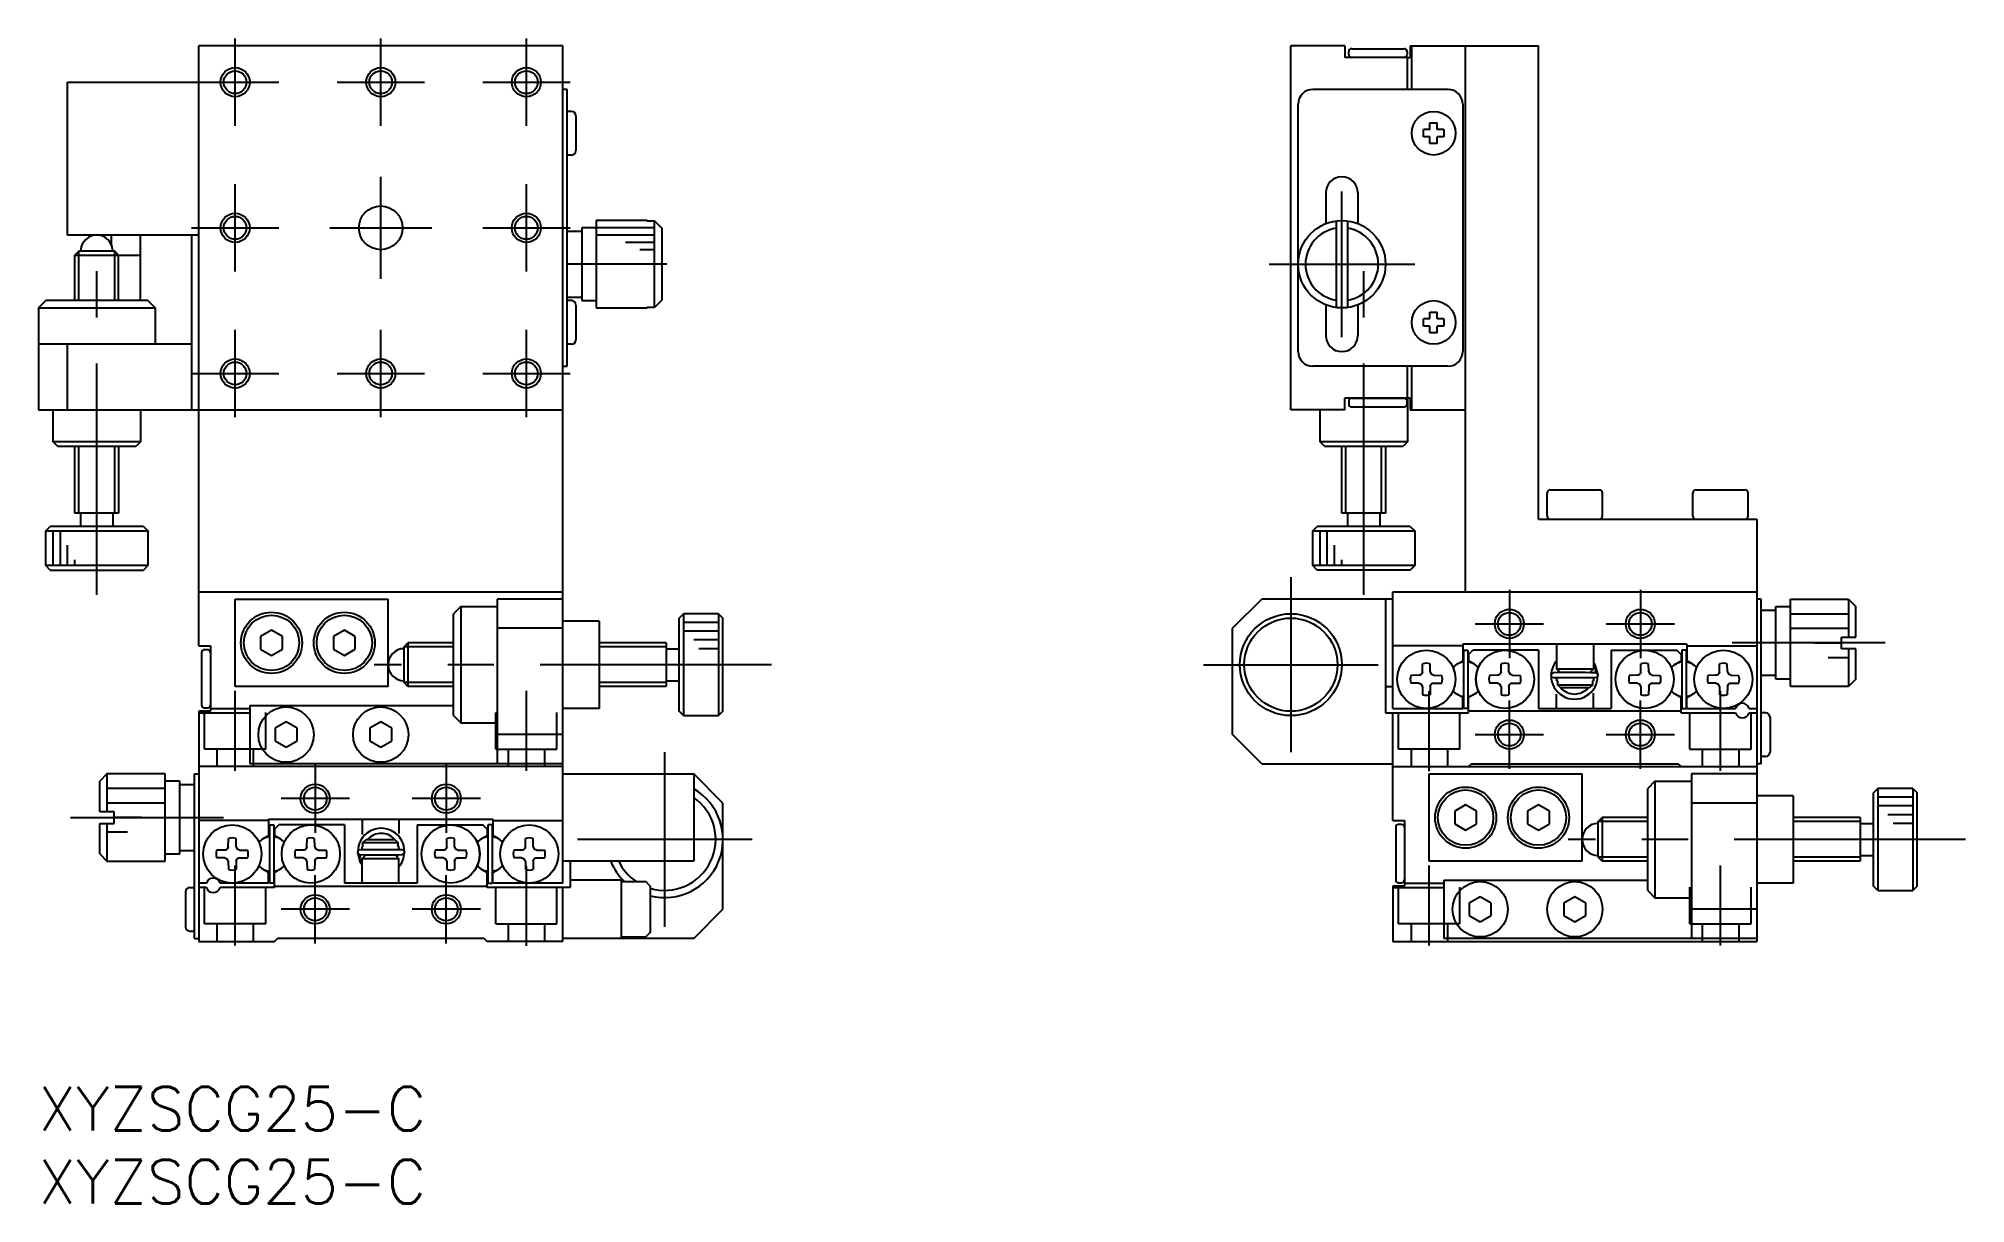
# Model space of a CAD drawing. Extents: x 0 to 132, y -8 to 72.
import ezdxf

# ---------------------------------------------------------------- set-up
doc = ezdxf.new("R2010")
doc.units = 0
doc.header["$LTSCALE"] = 0.5
doc.linetypes.add('CENTER', pattern=[50.8, 31.75, -6.35, 6.35, -6.35])
doc.linetypes.add('DASHED', pattern=[19.05, 12.7, -6.35])
for name, color, linetype in [('MSM_CENTER', 1, 'CENTER'), ('MSM_CONTINUOUS', 7, 'CONTINUOUS'), ('MSM_DASHED', 4, 'DASHED'), ('MSM_NARROW', 5, 'CONTINUOUS'), ('MSM_PART_NUMBER', 7, 'CONTINUOUS')]:
    doc.layers.add(name, color=color, linetype=linetype)
doc.styles.get("Standard").update_dxf_attribs({"font": 'txt.shx', "height": 3, "bigfont": 'bigfont.shx'})

msp = doc.modelspace()

# ---------------------------------------------------------------- linework, layer by layer
at = {"layer": 'MSM_CENTER'}
for p, q in [((13.499998, 66.000002), (13.499998, 72.000002)), ((23.499998, 66.000002), (23.499998, 72.000002)), ((33.499998, 66.000002), (33.499998, 72.000002)), ((10.499998, 69.000002), (16.499998, 69.000002)), ((20.499998, 69.000002), (26.499998, 69.000002)), ((30.499998, 69.000002), (36.499998, 69.000002)), ((23.499998, 55.500002), (23.499998, 62.500002)), ((13.499998, 56.000002), (13.499998, 62.000002)), ((33.499998, 56.000002), (33.499998, 62.000002)), ((89.499999, 51.499998), (89.499999, 61.5)), ((4, 33.800001), (4, 58.707181)), ((10.499998, 59.000002), (16.499998, 59.000002)), ((19.999998, 59.000002), (26.999998, 59.000002)), ((30.499998, 59.000002), (36.499998, 59.000002)), ((91, 33.800002), (91, 58.707182)), ((43.149999, 56.500003), (36.299999, 56.500003)), ((84.499998, 56.499999), (94.5, 56.499999)), ((13.499998, 46.000001), (13.499998, 52.000001)), ((23.499998, 46.000001), (23.499998, 52.000001)), ((33.499998, 46.000001), (33.499998, 52.000001)), ((10.499998, 49.000001), (16.499998, 49.000001)), ((20.499998, 49.000001), (26.499998, 49.000001)), ((30.499998, 49.000001), (36.499998, 49.000001)), ((85.999994, 35), (85.999994, 23)), ((100.999999, 34.143098), (100.999999, 29.456902)), ((109.999999, 34.143098), (109.999999, 29.456902)), ((98.656901, 31.8), (103.343097, 31.8)), ((107.656901, 31.8), (112.343097, 31.8)), ((126.799121, 30.5), (116.3, 30.5)), ((50.322147, 29), (23.04516, 29)), ((79.999994, 29), (91.999994, 29)), ((13.5, 21.707683), (13.5, 27.2)), ((33.5, 21.707683), (33.5, 27.2)), ((95.499996, 21.681053), (95.499996, 27.17337)), ((100.999999, 21.856902), (100.999999, 26.543098)), ((109.999999, 21.856902), (109.999999, 26.543098)), ((115.499999, 21.707682), (115.499999, 27.2)), ((98.656901, 24.2), (103.343097, 24.2)), ((107.656901, 24.2), (112.343097, 24.2)), ((43.000005, 10.999997), (43.000005, 23.000003)), ((19, 22.143098), (19, 17.456902)), ((28, 22.143098), (28, 17.456902)), ((21.343098, 19.8), (16.656902, 19.8)), ((30.343098, 19.8), (25.656902, 19.8)), ((2.199999, 18.5), (12.699999, 18.5)), ((49.000008, 17), (37.000002, 17)), ((132.322146, 17), (105.045159, 17)), ((13.5, 9.707683), (13.5, 15.2)), ((33.500003, 9.681053), (33.500003, 15.173371)), ((95.499999, 9.707683), (95.499999, 15.2)), ((115.499999, 9.707683), (115.499999, 15.2)), ((19, 9.856902), (19, 14.543098)), ((28, 9.856902), (28, 14.543098)), ((21.343098, 12.2), (16.656902, 12.2)), ((30.343098, 12.2), (25.656902, 12.2))]:
    msp.add_line(p, q, dxfattribs=at)
at = {"layer": 'MSM_CONTINUOUS'}
for p, q in [((35.999999, 71.500001), (10.999997, 71.500001)), ((10.999997, 46.500001), (10.999997, 71.500001)), ((11, 30.3), (11, 71.500001)), ((35.999996, 34), (35.999996, 71.500001)), ((35.999999, 46.500001), (35.999999, 71.500001)), ((85.999999, 46.500001), (85.999999, 71.500001)), ((89.699999, 71.500001), (85.999999, 71.500001)), ((89.699999, 71.500001), (89.699999, 70.700001)), ((94.199999, 71.500001), (102.999999, 71.500001)), ((94.199999, 71.500001), (94.199999, 70.699999)), ((94.299999, 68.500001), (94.299999, 71.500001)), ((97.999999, 34), (97.999999, 71.500001)), ((102.999999, 38.999999), (102.999999, 71.500001)), ((93.999997, 70.700001), (89.699999, 70.700001)), ((89.97337, 70.900001), (89.97337, 71.100001)), ((90.17337, 71.300001), (93.77337, 71.300001)), ((93.97337, 71.100001), (93.97337, 70.900001)), ((93.999997, 68.500001), (93.999997, 70.700001)), ((93.999997, 70.699999), (94.199999, 70.699999)), ((2, 58.500001), (2, 69.000001)), ((2, 69.000001), (11, 69.000001)), ((36.299999, 68.500001), (35.999999, 68.500001)), ((36.299999, 49.500001), (36.299999, 68.500001)), ((86.499999, 50.500001), (86.499999, 67.500001)), ((96.799999, 68.500001), (87.499999, 68.500001)), ((97.799999, 67.500001), (97.799999, 50.500001)), ((36.599999, 67.000001), (36.299999, 67.000001)), ((36.899999, 66.700001), (36.899999, 64.300001)), ((95.549999, 65.750001), (95.549999, 66.200001)), ((95.549999, 66.200001), (96.049999, 66.200001)), ((96.049999, 65.750001), (96.049999, 66.200001)), ((95.549999, 65.750001), (95.099999, 65.750001)), ((95.099999, 65.250001), (95.099999, 65.750001)), ((95.549999, 65.250001), (95.099999, 65.250001)), ((95.549999, 64.800001), (95.549999, 65.250001)), ((96.499999, 65.750001), (96.049999, 65.750001)), ((96.049999, 64.800001), (96.049999, 65.250001)), ((96.499999, 65.250001), (96.049999, 65.250001)), ((96.499999, 65.750001), (96.499999, 65.250001)), ((36.599999, 64.000001), (36.299999, 64.000001)), ((96.049999, 64.800001), (95.549999, 64.800001)), ((88.399999, 61.499999), (88.399999, 59.291056)), ((90.599999, 61.499999), (90.599999, 59.291056)), ((11, 58.500001), (2, 58.500001)), ((5, 57.858259), (5, 58.500001)), ((7, 54.000001), (7, 58.500001)), ((10.5, 58.500001), (10.5, 46.500001)), ((37.299999, 58.750003), (36.299999, 58.750003)), ((38.299999, 59.000003), (37.299999, 59.000003)), ((37.299999, 59.000003), (37.299999, 54.000003)), ((41.799999, 59.500003), (38.299999, 59.500003)), ((38.299999, 59.500003), (38.299999, 53.500003)), ((41.799999, 59.500003), (41.799999, 59.473216)), ((41.799999, 59.473216), (42.299999, 59.473216)), ((42.299999, 53.526789), (42.299999, 59.473216)), ((42.299999, 59.473216), (42.799999, 58.967795)), ((42.799999, 58.967795), (42.799999, 54.03221)), ((89.099999, 59.473213), (89.099999, 53.526785)), ((89.899999, 53.526785), (89.899999, 59.473213)), ((2.7705, 57.400001), (2.5, 57.129501)), ((2.5, 57.129501), (5.5, 57.129501)), ((2.5, 54), (2.5, 57.129501)), ((5.2295, 57.400001), (2.7705, 57.400001)), ((5.5, 57.129501), (5.2295, 57.400001)), ((5.5, 54), (5.5, 57.129501)), ((7, 57.100001), (5.5, 57.100001)), ((0, 53.500001), (0.5, 54.000001)), ((0, 53.500001), (8, 53.500001)), ((0, 53.500001), (0, 46.500001)), ((7.5, 54.000001), (0.5, 54.000001)), ((7.5, 54.000001), (8, 53.500001)), ((8, 53.500001), (8, 51.000001)), ((36.299999, 54.250003), (37.299999, 54.250003)), ((36.599999, 54.000001), (36.299999, 54.000001)), ((36.899999, 53.700001), (36.899999, 51.300001)), ((37.299999, 54.000003), (38.299999, 54.000003)), ((38.299999, 53.500003), (41.799999, 53.500003)), ((41.799999, 53.526789), (41.799999, 53.500003)), ((42.299999, 53.526789), (41.799999, 53.526789)), ((42.799999, 54.03221), (42.299999, 53.526789)), ((88.399999, 53.708942), (88.399999, 51.599999)), ((90.599999, 53.708942), (90.599999, 51.599999)), ((95.549999, 52.750001), (95.549999, 53.200001)), ((95.549999, 53.200001), (96.049999, 53.200001)), ((96.049999, 52.750001), (96.049999, 53.200001)), ((95.549999, 52.750001), (95.099999, 52.750001)), ((95.099999, 52.250001), (95.099999, 52.750001)), ((95.549999, 52.250001), (95.099999, 52.250001)), ((95.549999, 51.800001), (95.549999, 52.250001)), ((96.049999, 51.800001), (95.549999, 51.800001)), ((96.499999, 52.750001), (96.049999, 52.750001)), ((96.049999, 51.800001), (96.049999, 52.250001)), ((96.499999, 52.250001), (96.049999, 52.250001)), ((96.499999, 52.750001), (96.499999, 52.250001)), ((10.5, 51.000001), (0, 51.000001)), ((2, 46.500001), (2, 51.000001)), ((36.599999, 51.000001), (36.299999, 51.000001)), ((35.999999, 49.500001), (36.299999, 49.500001)), ((96.799999, 49.500001), (87.499999, 49.500001)), ((93.999997, 47.300003), (93.999997, 49.500001)), ((94.299999, 46.500001), (94.299999, 49.500001)), ((0, 46.500001), (35.999999, 46.500001)), ((1, 44.300001), (1, 46.500001)), ((7, 46.500001), (7, 44.300001)), ((89.699999, 46.500001), (85.999999, 46.500001)), ((88, 44.300002), (88, 46.500002)), ((89.699999, 46.500001), (89.699999, 47.300003)), ((94.199999, 47.300003), (89.699999, 47.300003)), ((89.973369, 47.100001), (89.973369, 46.900001)), ((90.173369, 47.300001), (93.773369, 47.3)), ((90.173369, 46.700001), (93.773369, 46.7)), ((91.171905, 47.300001), (92.774833, 47.3)), ((93.973369, 46.9), (93.973369, 47.1)), ((94, 47.300003), (94, 44.300002)), ((94.199999, 47.300003), (94.199999, 46.500001)), ((94.199999, 46.500001), (97.999999, 46.500001)), ((7, 44.300001), (1, 44.300001)), ((1.3, 44.000001), (1, 44.300001)), ((1.3, 44.000001), (6.7, 44.000001)), ((2.5, 39.400001), (2.5, 43.999982)), ((5.5, 43.999982), (5.5, 39.400001)), ((7, 44.300001), (6.7, 44.000001)), ((94, 44.300002), (88, 44.300002)), ((88.3, 44.000002), (88, 44.300002)), ((88.3, 44.000002), (93.7, 44.000002)), ((89.5, 39.400002), (89.5, 43.999983)), ((92.5, 43.999983), (92.5, 39.400002)), ((94, 44.300002), (93.7, 44.000002)), ((103.599999, 39.199999), (103.599999, 40.799999)), ((103.799999, 40.999999), (107.199999, 40.999999)), ((107.399999, 39.199999), (107.399999, 40.799999)), ((113.599999, 39.199999), (113.599999, 40.799999)), ((113.799999, 40.999999), (117.199999, 40.999999)), ((117.399999, 39.199999), (117.399999, 40.799999)), ((0.5, 38.200001), (0.8, 38.500001)), ((7.2, 38.500001), (0.8, 38.500001)), ((5.5, 39.400001), (2.5, 39.400001)), ((2.9, 38.500001), (2.9, 39.400001)), ((5.1, 39.400001), (5.1, 38.500001)), ((7.2, 38.500001), (7.5, 38.200001)), ((87.5, 38.200002), (87.8, 38.500002)), ((94.2, 38.500002), (87.8, 38.500002)), ((92.5, 39.400002), (89.5, 39.400002)), ((89.9, 38.500002), (89.9, 39.400002)), ((92.1, 39.400002), (92.1, 38.500002)), ((94.2, 38.500002), (94.5, 38.200002)), ((102.999999, 38.999999), (117.999999, 38.999999)), ((117.999999, 38.999999), (117.999999, 10)), ((0.5, 38.200001), (7.5, 38.200001)), ((0.5, 35.800001), (0.5, 38.200001)), ((7.5, 38.200001), (7.5, 35.800001)), ((87.5, 38.200002), (94.5, 38.200002)), ((87.5, 35.800002), (87.5, 38.200002)), ((94.5, 38.200002), (94.5, 35.800002)), ((7.5, 35.800001), (0.5, 35.800001)), ((0.8, 35.500001), (0.5, 35.800001)), ((7.5, 35.800001), (7.2, 35.500001)), ((94.5, 35.800002), (87.5, 35.800002)), ((87.8, 35.500002), (87.5, 35.800002)), ((94.5, 35.800002), (94.2, 35.500002)), ((0.8, 35.500001), (7.2, 35.500001)), ((94.2, 35.500002), (87.798516, 35.500002)), ((11, 34), (36, 34)), ((13.5, 27.5), (13.5, 33.5)), ((13.5, 33.5), (24, 33.5)), ((24, 27.5), (24, 33.5)), ((36, 33.5), (31.5, 33.5)), ((31.5, 33.5), (31.5, 22.2)), ((36, 14.000002), (36, 34)), ((81.999993, 31.5), (83.999993, 33.5)), ((92.999999, 33.5), (83.999993, 33.5)), ((92.499999, 33.5), (92.499999, 25.7)), ((92.999999, 26.000002), (92.999999, 34)), ((92.999999, 34), (117.999999, 34)), ((118.3, 33.5), (117.999999, 33.5)), ((118.3, 22.2), (118.3, 33.5)), ((120.3, 33.5), (124.3, 33.5)), ((120.3, 27.5), (120.3, 33.5)), ((124.3, 33.5), (124.3, 30.9)), ((124.3, 33.5), (124.8, 33)), ((29, 32.999999), (28.5, 32.499999)), ((28.5, 25.5), (28.5, 32.499999)), ((29, 32.999999), (31.5, 32.999999)), ((29, 32.999999), (29, 25)), ((38.5, 32), (36, 32)), ((38.5, 32), (38.5, 26)), ((44, 32.2), (44.3, 32.5)), ((44, 25.8), (44, 32.2)), ((46.7, 32.5), (44.3, 32.5)), ((44.3, 32.5), (44.3, 25.5)), ((46.7, 32.5), (47, 32.2)), ((46.7, 32.5), (46.7, 25.5)), ((47, 25.8), (47, 32.2)), ((118.3, 32.75), (119.3, 32.75)), ((119.3, 28), (119.3, 33)), ((119.3, 33), (120.3, 33)), ((124.8, 30.9), (124.8, 33)), ((16, 31.366026), (15.25, 30.933012)), ((15.25, 30.933012), (15.25, 30.066987)), ((16.75, 30.933012), (16, 31.366026)), ((16.75, 30.066987), (16.75, 30.933012)), ((21, 31.366026), (20.25, 30.933012)), ((20.25, 30.933012), (20.25, 30.066987)), ((21.75, 30.933012), (21, 31.366026)), ((21.75, 30.066987), (21.75, 30.933012)), ((25.099999, 30.2295), (25.370499, 30.5)), ((25.370499, 30.5), (25.370499, 27.5)), ((28.5, 30.5), (25.370499, 30.5)), ((36, 31.5), (31.5, 31.5)), ((43.1, 30.5), (38.5, 30.5)), ((43.1, 30.5), (43.1, 27.5)), ((81.999993, 24.2), (81.999993, 31.5)), ((123.8, 30.9), (124.8, 30.9)), ((123.8, 30.1), (123.8, 30.9)), ((11, 30.3), (11.800002, 30.3)), ((11.2, 29.82663), (11.2, 26.22663)), ((11.6, 30.02663), (11.4, 30.02663)), ((11.8, 29.82663), (11.8, 26.22663)), ((11.800002, 30.3), (11.800002, 25.8)), ((15.25, 30.066987), (16, 29.633974)), ((16, 29.633974), (16.75, 30.066987)), ((20.25, 30.066987), (21, 29.633974)), ((21, 29.633974), (21.75, 30.066987)), ((25.099999, 27.7705), (25.099999, 30.2295)), ((43.1, 30.1), (44, 30.1)), ((97.799996, 30.3), (92.999999, 30.3)), ((97.402687, 29.034529), (97.799996, 29.263917)), ((97.799996, 30.4), (97.799996, 29.263917)), ((113.199998, 30.4), (97.799996, 30.4)), ((97.849996, 30), (98.149996, 30)), ((97.849996, 30), (97.849996, 26)), ((98.149996, 30), (98.149996, 26)), ((98.199995, 29.7), (98.499995, 30)), ((98.199995, 29.7), (98.199995, 29.263917)), ((98.597304, 29.034529), (98.199995, 29.263917)), ((102.999999, 30), (98.499995, 30)), ((102.999999, 30), (102.999999, 26.000002)), ((104.269999, 28.700002), (104.269999, 30.400002)), ((106.769999, 30.400002), (106.769999, 28.700002)), ((106.770018, 29.161229), (106.811857, 29.100048)), ((107.999999, 30), (112.499999, 30)), ((107.999999, 30), (107.999999, 26.000002)), ((112.402693, 29.034529), (112.800002, 29.263917)), ((112.799999, 29.7), (112.499999, 30)), ((112.799999, 29.7), (112.799999, 29.263917)), ((113.149999, 30), (112.849999, 30)), ((112.849999, 30), (112.849999, 26)), ((113.149999, 30), (113.149999, 26)), ((113.199998, 30.4), (113.199998, 29.263917)), ((113.199998, 30.3), (117.999996, 30.3)), ((113.59731, 29.034529), (113.200001, 29.263917)), ((124.8, 30.1), (123.8, 30.1)), ((124.3, 30.1), (124.3, 27.5)), ((124.8, 28), (124.8, 30.1)), ((43.1, 27.9), (44, 27.9)), ((94.798737, 28.269907), (94.231164, 28.26)), ((94.798737, 28.269907), (94.958817, 28.341179)), ((95.030089, 28.501258), (94.958817, 28.341179)), ((95.030089, 28.501258), (95.039996, 29.068831)), ((95.569903, 28.501258), (95.559996, 29.068831)), ((95.569903, 28.501258), (95.641175, 28.341179)), ((95.801254, 28.269907), (95.641175, 28.341179)), ((95.801254, 28.269907), (96.368827, 28.26)), ((100.19874, 28.269907), (99.631167, 28.26)), ((100.19874, 28.269907), (100.35882, 28.341179)), ((100.430092, 28.501258), (100.35882, 28.341179)), ((100.430092, 28.501258), (100.439999, 29.068831)), ((100.969906, 28.501258), (100.959999, 29.068831)), ((100.969906, 28.501258), (101.041178, 28.341179)), ((101.201257, 28.269907), (101.041178, 28.341179)), ((101.201257, 28.269907), (101.76883, 28.26)), ((103.873628, 28.300635), (103.923332, 28.393965)), ((103.886495, 28.195829), (103.873628, 28.300635)), ((103.956732, 28.117548), (103.886495, 28.195829)), ((103.923332, 28.393965), (104.014922, 28.44201)), ((104.055888, 28.089606), (103.956732, 28.117548)), ((104.159567, 28.083737), (104.055888, 28.089606)), ((106.86051, 28.098383), (104.080855, 28.098383)), ((104.269836, 28.080167), (104.159567, 28.083737)), ((104.229859, 28.081302), (104.266037, 27.901636)), ((104.26987, 27.963709), (104.246178, 27.983444)), ((104.266037, 27.901636), (104.319765, 27.747648)), ((106.769999, 28.700002), (104.269999, 28.700002)), ((104.508029, 28.461972), (104.269999, 28.700002)), ((104.269999, 28.100002), (104.277128, 28.107131)), ((104.269999, 27.900002), (104.269999, 28.100002)), ((106.769999, 28.100002), (104.269999, 28.100002)), ((104.319999, 27.900002), (104.269999, 27.900002)), ((104.30722, 27.820276), (104.293861, 27.81411)), ((104.365297, 28.604583), (104.299585, 28.457945)), ((104.319999, 27.827902), (104.30722, 27.820276)), ((104.319999, 27.600002), (104.319999, 27.900002)), ((104.380844, 28.589149), (104.366921, 28.459381)), ((106.769999, 28.700002), (106.530271, 28.460274)), ((106.769999, 27.900002), (106.719999, 27.900002)), ((106.719999, 27.900002), (106.719999, 27.600002)), ((106.76616, 28.103841), (106.769999, 28.100002)), ((106.776769, 29.085226), (106.769999, 29.081814)), ((106.769999, 28.100002), (106.769999, 27.900002)), ((106.81529, 29.108329), (106.770023, 29.092472)), ((106.850247, 28.087037), (106.770234, 28.08329)), ((106.783143, 29.088334), (106.776769, 29.085226)), ((106.789098, 29.091127), (106.783143, 29.088334)), ((106.79461, 29.093594), (106.789098, 29.091127)), ((106.799658, 29.095726), (106.79461, 29.093594)), ((106.804223, 29.097515), (106.799658, 29.095726)), ((106.808287, 29.098953), (106.804223, 29.097515)), ((106.811835, 29.100035), (106.808287, 29.098953)), ((106.815711, 29.100913), (106.811835, 29.100035)), ((106.816169, 29.106833), (106.81529, 29.108329)), ((106.818635, 29.101156), (106.815711, 29.100913)), ((106.820587, 29.100762), (106.818635, 29.101156)), ((106.821554, 29.099733), (106.820587, 29.100762)), ((106.821387, 29.100079), (106.837744, 29.072958)), ((106.837744, 29.072958), (106.853597, 29.04353)), ((106.973444, 28.111413), (106.850247, 28.087037)), ((106.853597, 29.04353), (106.867961, 29.013356)), ((106.865331, 28.462564), (106.859198, 28.44952)), ((106.878461, 28.493288), (106.865331, 28.462564)), ((106.867961, 29.013356), (106.8808, 28.982512)), ((106.89004, 28.524621), (106.878461, 28.493288)), ((106.879957, 28.984846), (107.068734, 28.295191)), ((106.8808, 28.982512), (106.892082, 28.951073)), ((106.900042, 28.556485), (106.89004, 28.524621)), ((106.892082, 28.951073), (106.90178, 28.919117)), ((106.908441, 28.588801), (106.900042, 28.556485)), ((106.90178, 28.919117), (106.90987, 28.886723)), ((106.915218, 28.621492), (106.908441, 28.588801)), ((106.90987, 28.886723), (106.916334, 28.853971)), ((106.920355, 28.654475), (106.915218, 28.621492)), ((106.916334, 28.853971), (106.921154, 28.82094)), ((106.923841, 28.687671), (106.920355, 28.654475)), ((106.921154, 28.82094), (106.924321, 28.787714)), ((106.925666, 28.720997), (106.923841, 28.687671)), ((106.924321, 28.787714), (106.925826, 28.754372)), ((106.925826, 28.754372), (106.925666, 28.720997)), ((106.950551, 28.435441), (107.03356, 28.376562)), ((107.046996, 28.18058), (106.973444, 28.111413)), ((107.03356, 28.376562), (107.070329, 28.279756)), ((107.070329, 28.279756), (107.046996, 28.18058)), ((109.79874, 28.269907), (109.231167, 28.26)), ((109.79874, 28.269907), (109.95882, 28.341179)), ((110.030092, 28.501258), (109.95882, 28.341179)), ((110.030092, 28.501258), (110.039999, 29.068831)), ((110.569906, 28.501258), (110.559999, 29.068831)), ((110.569906, 28.501258), (110.641178, 28.341179)), ((110.801257, 28.269907), (110.641178, 28.341179)), ((110.801257, 28.269907), (111.36883, 28.26)), ((115.19874, 28.269907), (114.631167, 28.26)), ((115.19874, 28.269907), (115.35882, 28.341179)), ((115.430092, 28.501258), (115.35882, 28.341179)), ((115.430092, 28.501258), (115.439999, 29.068831)), ((115.969906, 28.501258), (115.959999, 29.068831)), ((115.969906, 28.501258), (116.041178, 28.341179)), ((116.201257, 28.269907), (116.041178, 28.341179)), ((116.201257, 28.269907), (116.76883, 28.26)), ((119.3, 28.25), (118.3, 28.25)), ((120.3, 28), (119.3, 28)), ((124.8, 28), (124.3, 27.5)), ((24, 27.5), (13.5, 27.5)), ((25.370499, 27.5), (25.099999, 27.7705)), ((28.5, 27.5), (25.370499, 27.5)), ((43.1, 27.5), (38.5, 27.5)), ((92.499999, 27.5), (92.999999, 27.5)), ((94.798737, 27.730093), (94.231164, 27.74)), ((94.798737, 27.730093), (94.958817, 27.658821)), ((95.030089, 27.498741), (94.958817, 27.658821)), ((95.030089, 27.498741), (95.039996, 26.931169)), ((95.569903, 27.498741), (95.559996, 26.931169)), ((95.569903, 27.498741), (95.641175, 27.658821)), ((95.801254, 27.730093), (95.641175, 27.658821)), ((95.801254, 27.730093), (96.368827, 27.74)), ((97.799996, 26.736084), (97.402689, 26.965472)), ((97.799996, 26.000002), (97.799996, 26.736084)), ((98.597303, 26.965472), (98.199995, 26.736084)), ((98.199995, 25.7), (98.199995, 26.733656)), ((100.19874, 27.730093), (99.631167, 27.74)), ((100.19874, 27.730093), (100.35882, 27.658821)), ((100.430092, 27.498741), (100.35882, 27.658821)), ((100.430092, 27.498741), (100.439999, 26.931169)), ((100.969906, 27.498741), (100.959999, 26.931169)), ((100.969906, 27.498741), (101.041178, 27.658821)), ((101.201257, 27.730093), (101.041178, 27.658821)), ((101.201257, 27.730093), (101.76883, 27.74)), ((104.249999, 26.000002), (104.249999, 26.985215)), ((104.319728, 27.777331), (104.307444, 27.777626)), ((104.313284, 27.763287), (104.319999, 27.770002)), ((106.719999, 27.600002), (104.319999, 27.600002)), ((104.53005, 27.400002), (104.319999, 27.600002)), ((106.509949, 27.400002), (104.53005, 27.400002)), ((106.719999, 27.600002), (106.509949, 27.400002)), ((106.749999, 27.054235), (106.749999, 26.000002)), ((109.79874, 27.730093), (109.231167, 27.74)), ((109.79874, 27.730093), (109.95882, 27.658821)), ((110.030092, 27.498741), (109.95882, 27.658821)), ((110.030092, 27.498741), (110.039999, 26.931169)), ((110.569906, 27.498741), (110.559999, 26.931169)), ((110.569906, 27.498741), (110.641178, 27.658821)), ((110.801257, 27.730093), (110.641178, 27.658821)), ((110.801257, 27.730093), (111.36883, 27.74)), ((112.402695, 26.965472), (112.800002, 26.736084)), ((112.799999, 25.7), (112.799999, 26.733656)), ((113.199998, 26.000002), (113.199998, 26.736084)), ((113.200001, 26.736084), (113.597309, 26.965472)), ((115.19874, 27.730093), (114.631167, 27.74)), ((115.19874, 27.730093), (115.35882, 27.658821)), ((115.430092, 27.498741), (115.35882, 27.658821)), ((115.430092, 27.498741), (115.439999, 26.931169)), ((115.969906, 27.498741), (115.959999, 26.931169)), ((115.969906, 27.498741), (116.041178, 27.658821)), ((116.201257, 27.730093), (116.041178, 27.658821)), ((116.201257, 27.730093), (116.76883, 27.74)), ((124.3, 27.5), (120.3, 27.5)), ((11, 25.8), (11, 10)), ((11.800002, 25.8), (11, 25.8)), ((11, 25.7), (14.5, 25.7)), ((11.4, 26.02663), (11.6, 26.02663)), ((11.800002, 26.000002), (14.5, 26.000002)), ((14.5, 26.2), (14.5, 22.2)), ((14.5, 26.2), (28.5, 26.2)), ((28.5, 25.5), (29, 25)), ((38.5, 26), (36, 26)), ((44.3, 25.5), (44, 25.8)), ((44.3, 25.5), (46.7, 25.5)), ((47, 25.8), (46.7, 25.5)), ((92.499999, 25.7), (98.199995, 25.7)), ((92.999999, 26.000002), (97.799996, 26.000002)), ((92.999999, 18.3), (92.999999, 25.7)), ((98.149996, 26), (97.849996, 26)), ((112.799999, 25.8), (98.199995, 25.8)), ((102.999999, 26), (107.999999, 26)), ((112.799999, 25.7), (116.523029, 25.7)), ((112.849999, 26), (113.149999, 26)), ((113.199998, 26.000002), (116.52303, 26.000002)), ((117.476968, 26.000002), (117.999999, 26.000002)), ((117.476968, 25.7), (117.999999, 25.7)), ((118.6, 25.7), (118.3, 25.7)), ((118.9, 25.4), (118.9, 23)), ((17, 25.066026), (16.25, 24.633012)), ((16.25, 24.633012), (16.25, 23.766987)), ((17.75, 24.633012), (17, 25.066026)), ((17.75, 23.766987), (17.75, 24.633012)), ((23.5, 25.066026), (22.75, 24.633012)), ((22.75, 24.633012), (22.75, 23.766987)), ((24.25, 24.633012), (23.5, 25.066026)), ((24.25, 23.766987), (24.25, 24.633012)), ((29, 25), (31.5, 25)), ((36, 24.2), (31.5, 24.2)), ((83.999993, 22.2), (81.999993, 24.2)), ((16.25, 23.766987), (17, 23.333974)), ((17, 23.333974), (17.75, 23.766987)), ((22.75, 23.766987), (23.5, 23.333974)), ((23.5, 23.333974), (24.25, 23.766987)), ((118.6, 22.7), (118.3, 22.7)), ((4.699999, 21.5), (4.199999, 21)), ((8.699999, 21.5), (4.699999, 21.5)), ((4.699999, 21.5), (4.699999, 18.9)), ((8.699999, 15.5), (8.699999, 21.5)), ((10.699999, 21.5), (11, 21.5)), ((10.699999, 10.2), (10.699999, 21.5)), ((36, 22), (11, 22)), ((36, 22.2), (14.5, 22.2)), ((36, 21.5), (45.000006, 21.5)), ((45.000001, 21.5), (45.000001, 15.5)), ((47.000006, 19.5), (45.000006, 21.5)), ((83.999993, 22.2), (92.999999, 22.2)), ((92.999999, 22), (117.999999, 22)), ((95.499999, 15.5), (95.499999, 21.5)), ((95.499999, 21.5), (105.999999, 21.5)), ((98.399996, 22.2), (98.199996, 22)), ((98.399996, 22.2), (112.599999, 22.2)), ((105.999999, 15.5), (105.999999, 21.5)), ((112.799999, 22), (112.599999, 22.2)), ((117.999999, 21.5), (113.499999, 21.5)), ((113.499999, 21.5), (113.499999, 10.2)), ((118.3, 22.2), (117.999999, 22.2)), ((4.199999, 18.9), (4.199999, 21)), ((9.699999, 21), (8.699999, 21)), ((9.699999, 16), (9.699999, 21)), ((10.699999, 20.75), (9.699999, 20.75)), ((110.999999, 20.999999), (110.499999, 20.499999)), ((110.499999, 13.5), (110.499999, 20.499999)), ((110.999999, 20.999999), (113.499999, 20.999999)), ((110.999999, 20.999999), (110.999999, 13)), ((120.499999, 20), (117.999999, 20)), ((120.499999, 20), (120.499999, 14)), ((125.999999, 20.2), (126.299999, 20.5)), ((125.999999, 13.8), (125.999999, 20.2)), ((128.699999, 20.5), (126.299999, 20.5)), ((126.299999, 20.5), (126.299999, 13.5)), ((128.699999, 20.5), (128.999999, 20.2)), ((128.699999, 20.5), (128.699999, 13.5)), ((128.999999, 13.8), (128.999999, 20.2)), ((5.199999, 18.9), (4.199999, 18.9)), ((5.199999, 18.1), (5.199999, 18.9)), ((47.000006, 12.2), (47.000006, 19.5)), ((97.999999, 19.366026), (97.249999, 18.933012)), ((97.249999, 18.933012), (97.249999, 18.066987)), ((98.749999, 18.933012), (97.999999, 19.366026)), ((98.749999, 18.066987), (98.749999, 18.933012)), ((102.999999, 19.366026), (102.249999, 18.933012)), ((102.249999, 18.933012), (102.249999, 18.066987)), ((103.749999, 18.933012), (102.999999, 19.366026)), ((103.749999, 18.066987), (103.749999, 18.933012)), ((117.999999, 19.5), (113.499999, 19.5)), ((4.199999, 16), (4.199999, 18.1)), ((4.199999, 18.1), (5.199999, 18.1)), ((4.699999, 18.1), (4.699999, 15.5)), ((15.800001, 18.3), (11.000003, 18.3)), ((15.402689, 17.03453), (15.799998, 17.263917)), ((15.800001, 18.4), (15.800001, 17.263917)), ((15.800001, 18.4), (31.200003, 18.4)), ((15.85, 18), (16.15, 18)), ((15.85, 18), (15.85, 14)), ((16.15, 18), (16.15, 14)), ((16.597306, 17.03453), (16.199997, 17.263917)), ((16.2, 17.7), (16.5, 18)), ((16.2, 17.7), (16.2, 17.263917)), ((21, 18), (16.5, 18)), ((21, 18), (21, 14.000002)), ((22.25, 17.345767), (22.25, 18.4)), ((24.75, 18.4), (24.75, 17.414787)), ((26, 18), (30.500004, 18)), ((26, 18), (26, 14.000002)), ((30.402695, 17.03453), (30.800004, 17.263917)), ((30.800004, 17.7), (30.500004, 18)), ((30.800004, 17.7), (30.800004, 17.263917)), ((31.150003, 18), (30.850003, 18)), ((30.850003, 18), (30.850003, 14)), ((31.150003, 18), (31.150003, 14)), ((31.200003, 18.4), (31.200003, 17.263917)), ((31.200003, 18.3), (36, 18.3)), ((31.597312, 17.03453), (31.200003, 17.263917)), ((92.999999, 18.3), (93.800001, 18.3)), ((93.199999, 17.82663), (93.199999, 14.22663)), ((93.599999, 18.02663), (93.399999, 18.02663)), ((93.799999, 17.82663), (93.799999, 14.22663)), ((93.800001, 18.3), (93.800001, 13.8)), ((97.249999, 18.066987), (97.999999, 17.633974)), ((97.999999, 17.633974), (98.749999, 18.066987)), ((102.249999, 18.066987), (102.999999, 17.633974)), ((102.999999, 17.633974), (103.749999, 18.066987)), ((107.099998, 18.2295), (107.370498, 18.5)), ((107.099998, 15.7705), (107.099998, 18.2295)), ((107.370498, 18.5), (107.370498, 15.5)), ((110.499999, 18.5), (107.370498, 18.5)), ((125.099999, 18.5), (120.499999, 18.5)), ((125.099999, 18.5), (125.099999, 15.5)), ((125.099999, 18.1), (125.999999, 18.1)), ((4.199999, 16), (4.699999, 15.5)), ((8.699999, 16), (9.699999, 16)), ((9.699999, 16.25), (10.699999, 16.25)), ((12.798742, 16.269907), (12.231169, 16.26)), ((12.798742, 16.269907), (12.958821, 16.341179)), ((13.030093, 16.501259), (12.958821, 16.341179)), ((13.030093, 16.501259), (13.04, 17.068831)), ((13.569907, 16.501259), (13.56, 17.068831)), ((13.569907, 16.501259), (13.641179, 16.341179)), ((13.801259, 16.269907), (13.641179, 16.341179)), ((13.801259, 16.269907), (14.368832, 16.26)), ((18.198742, 16.269907), (17.631169, 16.26)), ((18.198742, 16.269907), (18.358821, 16.341179)), ((18.430093, 16.501259), (18.358821, 16.341179)), ((18.430093, 16.501259), (18.44, 17.068831)), ((18.969907, 16.501259), (18.96, 17.068831)), ((18.969907, 16.501259), (19.041179, 16.341179)), ((19.201259, 16.269907), (19.041179, 16.341179)), ((19.201259, 16.269907), (19.768832, 16.26)), ((21.92967, 16.120246), (21.953003, 16.219422)), ((21.966439, 16.02344), (21.92967, 16.120246)), ((22.120042, 15.415156), (21.931265, 16.104811)), ((21.953003, 16.219422), (22.026555, 16.288589)), ((22.049448, 15.964561), (21.966439, 16.02344)), ((22.026555, 16.288589), (22.149752, 16.312965)), ((22.109959, 15.875381), (22.121538, 15.906714)), ((22.121538, 15.906714), (22.134668, 15.937438)), ((22.134668, 15.937438), (22.140801, 15.950482)), ((22.139489, 16.301619), (24.919144, 16.301619)), ((22.149752, 16.312965), (22.229765, 16.316712)), ((22.23, 16.5), (22.28, 16.5)), ((22.23, 16.3), (22.23, 16.5)), ((22.233839, 16.296161), (22.23, 16.3)), ((22.23, 16.3), (24.73, 16.3)), ((22.23, 15.7), (22.469728, 15.939728)), ((22.28, 16.8), (22.49005, 17)), ((22.28, 16.8), (24.68, 16.8)), ((22.28, 16.5), (22.28, 16.8)), ((22.49005, 17), (24.469949, 17)), ((24.469949, 17), (24.68, 16.8)), ((24.49197, 15.93803), (24.73, 15.7)), ((24.619155, 15.810853), (24.633078, 15.940621)), ((24.634702, 15.795419), (24.700414, 15.942057)), ((24.68, 16.8), (24.68, 16.5)), ((24.686715, 16.636715), (24.68, 16.63)), ((24.68, 16.5721), (24.692779, 16.579726)), ((24.68, 16.5), (24.73, 16.5)), ((24.733962, 16.498366), (24.680234, 16.652354)), ((24.680271, 16.622671), (24.692555, 16.622376)), ((24.692779, 16.579726), (24.706138, 16.585892)), ((24.73, 16.3), (24.722871, 16.292871)), ((24.73, 16.5), (24.73, 16.3)), ((24.730129, 16.436293), (24.753821, 16.416558)), ((24.730163, 16.319835), (24.840432, 16.316265)), ((24.77014, 16.3187), (24.733962, 16.498366)), ((24.840432, 16.316265), (24.944111, 16.310396)), ((24.944111, 16.310396), (25.043267, 16.282454)), ((25.076667, 16.006037), (24.985077, 15.957992)), ((25.043267, 16.282454), (25.113504, 16.204173)), ((25.126371, 16.099367), (25.076667, 16.006037)), ((25.113504, 16.204173), (25.126371, 16.099367)), ((27.798742, 16.269907), (27.231169, 16.26)), ((27.798742, 16.269907), (27.958821, 16.341179)), ((28.030093, 16.501259), (27.958821, 16.341179)), ((28.030093, 16.501259), (28.04, 17.068831)), ((28.569907, 16.501259), (28.56, 17.068831)), ((28.569907, 16.501259), (28.641179, 16.341179)), ((28.801259, 16.269907), (28.641179, 16.341179)), ((28.801259, 16.269907), (29.368832, 16.26)), ((33.198745, 16.269907), (32.631172, 16.26)), ((33.198745, 16.269907), (33.358824, 16.341179)), ((33.430096, 16.501259), (33.358824, 16.341179)), ((33.430096, 16.501259), (33.440003, 17.068831)), ((33.96991, 16.501259), (33.960003, 17.068831)), ((33.96991, 16.501259), (34.041182, 16.341179)), ((34.201262, 16.269907), (34.041182, 16.341179)), ((34.201262, 16.269907), (34.768835, 16.26)), ((125.099999, 15.9), (125.999999, 15.9)), ((4.699999, 15.5), (8.699999, 15.5)), ((12.798742, 15.730093), (12.231169, 15.74)), ((12.798742, 15.730093), (12.958821, 15.658821)), ((13.030093, 15.498742), (12.958821, 15.658821)), ((13.030093, 15.498742), (13.04, 14.931169)), ((13.569907, 15.498742), (13.56, 14.931169)), ((13.569907, 15.498742), (13.641179, 15.658821)), ((13.801259, 15.730093), (13.641179, 15.658821)), ((13.801259, 15.730093), (14.368832, 15.74)), ((15.799998, 14.736084), (15.40269, 14.965472)), ((15.800001, 14.000002), (15.800001, 14.736084)), ((16.597304, 14.965472), (16.199997, 14.736084)), ((16.2, 13.7), (16.2, 14.733656)), ((18.198742, 15.730093), (17.631169, 15.74)), ((18.198742, 15.730093), (18.358821, 15.658821)), ((18.430093, 15.498742), (18.358821, 15.658821)), ((18.430093, 15.498742), (18.44, 14.931169)), ((18.969907, 15.498742), (18.96, 14.931169)), ((18.969907, 15.498742), (19.041179, 15.658821)), ((19.201259, 15.730093), (19.041179, 15.658821)), ((19.201259, 15.730093), (19.768832, 15.74)), ((22.074173, 15.64563), (22.074333, 15.679005)), ((22.075678, 15.612288), (22.074173, 15.64563)), ((22.074333, 15.679005), (22.076158, 15.712331)), ((22.078845, 15.579062), (22.075678, 15.612288)), ((22.076158, 15.712331), (22.079644, 15.745527)), ((22.083665, 15.546031), (22.078845, 15.579062)), ((22.079644, 15.745527), (22.084781, 15.77851)), ((22.090129, 15.513279), (22.083665, 15.546031)), ((22.084781, 15.77851), (22.091558, 15.811201)), ((22.098219, 15.480885), (22.090129, 15.513279)), ((22.091558, 15.811201), (22.099957, 15.843517)), ((22.107917, 15.448929), (22.098219, 15.480885)), ((22.099957, 15.843517), (22.109959, 15.875381)), ((22.119199, 15.41749), (22.107917, 15.448929)), ((22.132038, 15.386646), (22.119199, 15.41749)), ((22.146402, 15.356472), (22.132038, 15.386646)), ((22.162255, 15.327044), (22.146402, 15.356472)), ((22.178612, 15.299923), (22.162255, 15.327044)), ((22.178445, 15.300269), (22.179412, 15.29924)), ((22.179412, 15.29924), (22.181364, 15.298846)), ((22.181364, 15.298846), (22.184288, 15.299089)), ((22.18383, 15.293169), (22.184709, 15.291673)), ((22.184288, 15.299089), (22.188164, 15.299967)), ((22.184709, 15.291673), (22.229976, 15.30753)), ((22.229981, 15.238773), (22.188142, 15.299954)), ((22.188164, 15.299967), (22.191712, 15.301049)), ((22.191712, 15.301049), (22.195776, 15.302487)), ((22.195776, 15.302487), (22.200341, 15.304276)), ((22.200341, 15.304276), (22.205389, 15.306408)), ((22.205389, 15.306408), (22.210901, 15.308875)), ((22.210901, 15.308875), (22.216856, 15.311668)), ((22.216856, 15.311668), (22.22323, 15.314776)), ((22.22323, 15.314776), (22.23, 15.318188)), ((22.23, 15.7), (24.73, 15.7)), ((22.23, 14), (22.23, 15.7)), ((24.73, 15.7), (24.73, 14)), ((27.798742, 15.730093), (27.231169, 15.74)), ((27.798742, 15.730093), (27.958821, 15.658821)), ((28.030093, 15.498742), (27.958821, 15.658821)), ((28.030093, 15.498742), (28.04, 14.931169)), ((28.569907, 15.498742), (28.56, 14.931169)), ((28.569907, 15.498742), (28.641179, 15.658821)), ((28.801259, 15.730093), (28.641179, 15.658821)), ((28.801259, 15.730093), (29.368832, 15.74)), ((30.402696, 14.965472), (30.800004, 14.736084)), ((30.800004, 13.7), (30.800004, 14.733656)), ((31.200003, 14.736084), (31.59731, 14.965472)), ((31.200003, 14.000002), (31.200003, 14.736084)), ((33.198745, 15.730093), (32.631172, 15.74)), ((33.198745, 15.730093), (33.358824, 15.658821)), ((33.430096, 15.498742), (33.358824, 15.658821)), ((33.430096, 15.498742), (33.440003, 14.931169)), ((33.96991, 15.498742), (33.960003, 14.931169)), ((33.96991, 15.498742), (34.041182, 15.658821)), ((34.201262, 15.730093), (34.041182, 15.658821)), ((34.201262, 15.730093), (34.768835, 15.74)), ((45.000001, 15.5), (36, 15.5)), ((36.5, 15.5), (36.5, 13.7)), ((105.999999, 15.5), (95.499999, 15.5)), ((107.370498, 15.5), (107.099998, 15.7705)), ((110.499999, 15.5), (107.370498, 15.5)), ((125.099999, 15.5), (120.499999, 15.5)), ((10.099999, 13.4), (10.099999, 11)), ((10.399999, 13.7), (10.699999, 13.7)), ((11.523031, 14.000002), (11, 14.000002)), ((11.523031, 13.7), (11, 13.7)), ((15.800001, 14.000002), (12.476969, 14.000002)), ((16.2, 13.7), (12.47697, 13.7)), ((16.15, 14), (15.85, 14)), ((16.2, 13.8), (30.800004, 13.8)), ((26, 14), (21, 14)), ((36.5, 13.7), (30.800004, 13.7)), ((30.850003, 14), (31.150003, 14)), ((36, 14.000002), (31.200003, 14.000002)), ((36, 10), (36, 13.7)), ((40, 14.2), (36.5, 14.2)), ((40, 14.2), (40, 10.2)), ((40, 14.100001), (41.699999, 14.100001)), ((42, 13.8), (41.699999, 14.100001)), ((42, 13.8), (42, 10.600001)), ((93.800001, 13.8), (92.999999, 13.8)), ((92.999999, 13.8), (92.999999, 10)), ((92.999999, 13.7), (96.499999, 13.7)), ((93.399999, 14.02663), (93.599999, 14.02663)), ((93.800001, 14.000002), (96.499999, 14.000002)), ((96.499999, 14.2), (96.499999, 10.2)), ((96.499999, 14.2), (110.499999, 14.2)), ((110.499999, 13.5), (110.999999, 13)), ((120.499999, 14), (117.999999, 14)), ((126.299999, 13.5), (125.999999, 13.8)), ((126.299999, 13.5), (128.699999, 13.5)), ((128.999999, 13.8), (128.699999, 13.5)), ((45.000006, 10.2), (47.000006, 12.2)), ((98.999999, 13.066026), (98.249999, 12.633012)), ((98.249999, 12.633012), (98.249999, 11.766987)), ((99.749999, 12.633012), (98.999999, 13.066026)), ((99.749999, 11.766987), (99.749999, 12.633012)), ((105.499999, 13.066026), (104.749999, 12.633012)), ((104.749999, 12.633012), (104.749999, 11.766987)), ((106.249999, 12.633012), (105.499999, 13.066026)), ((106.249999, 11.766987), (106.249999, 12.633012)), ((110.999999, 13), (113.499999, 13)), ((117.999999, 12.2), (113.499999, 12.2)), ((10.399999, 10.7), (10.699999, 10.7)), ((42, 10.600001), (41.699999, 10.3)), ((98.249999, 11.766987), (98.999999, 11.333974)), ((98.999999, 11.333974), (99.749999, 11.766987)), ((104.749999, 11.766987), (105.499999, 11.333974)), ((105.499999, 11.333974), (106.249999, 11.766987)), ((10.699999, 10.2), (11, 10.2)), ((11, 10), (16.2, 10)), ((16.2, 10), (16.4, 10.2)), ((30.600003, 10.2), (16.4, 10.2)), ((30.600003, 10.2), (30.800003, 10)), ((36, 10), (30.800003, 10)), ((45.000006, 10.2), (36, 10.2)), ((40, 10.3), (41.699999, 10.3)), ((92.999999, 10), (117.999999, 10)), ((117.999999, 10.2), (96.499999, 10.2))]:
    msp.add_line(p, q, dxfattribs=at)
for centre, radius in [((13.499998, 69.000002), 0.7835), ((23.499998, 69.000002), 0.7835), ((33.499998, 69.000002), 0.7835), ((95.799999, 65.500001), 1.5), ((13.499998, 59.000002), 0.7835), ((23.499998, 59.000002), 1.5), ((33.499998, 59.000002), 0.7835), ((89.499999, 56.499999), 3), ((95.799999, 52.500001), 1.5), ((13.499998, 49.000001), 0.7835), ((23.499998, 49.000001), 0.7835), ((33.499998, 49.000001), 0.7835), ((16, 30.5), 2.1), ((16, 30.5), 1.9), ((21, 30.5), 2.1), ((21, 30.5), 1.9), ((85.999994, 29), 3.5), ((85.999994, 29), 3.200004), ((100.999999, 31.8), 0.7835), ((109.999999, 31.8), 0.7835), ((95.299996, 28), 2), ((100.699999, 28), 2), ((110.299999, 28), 2), ((115.699999, 28), 2), ((17, 24.2), 1.9), ((23.5, 24.2), 1.9), ((100.999999, 24.2), 0.7835), ((109.999999, 24.2), 0.7835), ((19, 19.8), 0.7835), ((28, 19.8), 0.7835), ((97.999999, 18.5), 2.1), ((97.999999, 18.5), 1.9), ((102.999999, 18.5), 2.1), ((102.999999, 18.5), 1.9), ((13.3, 16), 2), ((18.7, 16), 2), ((28.3, 16), 2), ((33.700003, 16), 2), ((98.999999, 12.2), 1.9), ((105.499999, 12.2), 1.9), ((19, 12.2), 0.7835), ((28, 12.2), 0.7835)]:
    msp.add_circle(centre, radius, dxfattribs=at)
for centre, radius, start, end in [((90.17337, 71.100001), 0.2, 90, 180), ((90.17337, 70.900001), 0.2, 180, 270), ((93.77337, 71.100001), 0.2, 0, 90), ((93.77337, 70.900001), 0.2, 270, 0), ((87.499999, 67.500001), 1, 90, 180), ((96.799999, 67.500001), 1, 0, 90), ((36.599999, 66.700001), 0.3, 0, 90), ((36.599999, 64.300001), 0.3, 270, 0), ((89.499999, 61.399999), 1.1, 0, 180), ((4, 57.400001), 1.1, 360, 180.00000225), ((89.499999, 56.499999), 2.5, 99.206896, 260.793104), ((89.499999, 56.499999), 2.5, 279.206896, 80.793104), ((36.599999, 53.700001), 0.3, 0, 90), ((36.599999, 51.300001), 0.3, 270, 0), ((87.499999, 50.500001), 1, 180, 270), ((89.499999, 51.599999), 1.1, 180, 0), ((96.799999, 50.500001), 1, 270, 0), ((90.173369, 47.100001), 0.2, 90, 180), ((90.173369, 46.900001), 0.2, 179.999996, 269.999996), ((93.773369, 47.1), 0.2, 0, 90), ((93.773369, 46.9), 0.2, 270, 0), ((103.799999, 40.799999), 0.2, 90, 180), ((107.199999, 40.799999), 0.2, 0, 90), ((113.799999, 40.799999), 0.2, 90, 180), ((117.199999, 40.799999), 0.2, 0, 90), ((103.799999, 39.199999), 0.2, 180, 270), ((107.199999, 39.199999), 0.2, 270, 0), ((113.799999, 39.199999), 0.2, 180, 270), ((117.199999, 39.199999), 0.2, 270, 0), ((11.4, 29.82663), 0.2, 89.999996, 179.999996), ((11.6, 29.82663), 0.2, 0, 90), ((25.099999, 29), 1.1, 90, 270), ((97.999996, 28), 1.1906, 97.237751, 137.071654), ((97.999996, 28), 1.1906, 42.928346, 82.762249), ((105.462953, 28.239656), 1.591473, 138.577499, 178.02466), ((113.000002, 28), 1.1906, 97.237751, 137.071654), ((113.000002, 28), 1.1906, 42.928346, 82.762249), ((95.299996, 28), 1.1, 166.327982, 193.672018), ((95.299996, 28), 1.1, 76.327982, 103.672018), ((95.299996, 28), 1.1, 346.327982, 13.672018), ((98.091495, 27.908501), 1.32, 121.454716, 136.868603), ((97.908496, 27.908501), 1.32, 43.132805, 58.545284), ((100.699996, 28), 2, 148.211506, 211.788494), ((100.699999, 28), 1.1, 166.327982, 193.672018), ((100.699999, 28), 1.1, 76.327982, 103.672018), ((100.699999, 28), 1.1, 346.327982, 13.672018), ((105.470641, 28.233767), 1.599335, 179.370808, 0.563764), ((105.401551, -7.84254), 36.311036, 87.55506493, 92.18851619), ((110.299999, 28), 1.1, 166.327982, 193.672018), ((110.299999, 28), 1.1, 76.327982, 103.672018), ((110.299999, 28), 1.1, 346.327982, 13.672018), ((113.091501, 27.908501), 1.32, 121.454716, 136.867195), ((112.908502, 27.908501), 1.32, 43.131397, 58.545284), ((115.699999, 28), 1.1, 166.327982, 193.672018), ((115.699999, 28), 1.1, 76.327982, 103.672018), ((115.699999, 28), 1.1, 346.327982, 13.672018), ((95.299996, 28), 1.1, 256.327982, 283.672018), ((98.091496, 28.0915), 1.32, 223.132767, 238.545284), ((97.999996, 28), 1.1906, 222.928346, 262.762249), ((97.999996, 28), 1.1906, 277.237751, 317.071654), ((97.908495, 28.0915), 1.32, 301.454716, 316.867233), ((100.699999, 28), 1.1, 256.327982, 283.672018), ((105.472244, 28.233741), 1.250326, 221.831534, 318.166013), ((110.299999, 28), 1.1, 256.327982, 283.672018), ((113.091502, 28.0915), 1.32, 223.132767, 238.545284), ((113.000002, 28), 1.1906, 222.928346, 262.762249), ((113.000002, 28), 1.1906, 277.237751, 317.071654), ((112.908501, 28.0915), 1.32, 301.454716, 316.867233), ((115.699999, 28), 1.1, 256.327982, 283.672018), ((11.4, 26.22663), 0.2, 180, 270), ((11.6, 26.22663), 0.2, 270, 0), ((116.999999, 25.85), 0.5, 197.457603, 342.542397), ((116.999999, 25.85), 0.5, 17.457839, 162.542161), ((118.6, 25.4), 0.3, 0, 90), ((118.6, 23), 0.3, 270, 0), ((43.000005, 17), 4.000003, 255.522425, 60.000091), ((43.000005, 17), 3.500003, 253.39838, 55.150209), ((23.529358, 16.166235), 1.599335, 359.370808, 180.563764), ((23.527755, 16.166261), 1.250326, 41.831534, 138.166013), ((93.399999, 17.82663), 0.2, 89.999996, 179.999996), ((93.599999, 17.82663), 0.2, 0, 90), ((107.099998, 17), 1.1, 90, 270), ((13.3, 16), 1.1, 166.327982, 193.672018), ((13.3, 16), 1.1, 76.327982, 103.672018), ((13.3, 16), 1.1, 346.327982, 13.672018), ((16.091497, 15.908501), 1.32, 121.454716, 136.868603), ((15.999997, 16), 1.1906, 97.237751, 137.071654), ((15.999997, 16), 1.1906, 42.928346, 82.762249), ((15.908498, 15.908501), 1.32, 43.132805, 58.545284), ((18.7, 16), 1.1, 166.327982, 193.672018), ((18.7, 16), 1.1, 76.327982, 103.672018), ((18.7, 16), 1.1, 346.327982, 13.672018), ((23.598448, 52.242542), 36.311036, 267.55506493, 272.18851619), ((23.537046, 16.160346), 1.591473, 318.577499, 358.02466), ((28.3, 16), 1.1, 166.327982, 193.672018), ((28.3, 16), 1.1, 76.327982, 103.672018), ((28.3, 16), 1.1, 346.327982, 13.672018), ((28.300003, 16), 2, 328.211506, 31.788494), ((31.091503, 15.908501), 1.32, 121.454716, 136.867195), ((31.000003, 16), 1.1906, 97.237751, 137.071654), ((31.000003, 16), 1.1906, 42.928346, 82.762249), ((30.908504, 15.908501), 1.32, 43.131397, 58.545284), ((33.700003, 16), 1.1, 166.327982, 193.672018), ((33.700003, 16), 1.1, 76.327982, 103.672018), ((33.700003, 16), 1.1, 346.327982, 13.672018), ((13.3, 16), 1.1, 256.327982, 283.672018), ((16.091498, 16.091501), 1.32, 223.132767, 238.545284), ((15.999997, 16), 1.1906, 222.928346, 262.762249), ((15.999997, 16), 1.1906, 277.237751, 317.071654), ((15.908497, 16.091501), 1.32, 301.454716, 316.867233), ((18.7, 16), 1.1, 256.327982, 283.672018), ((28.3, 16), 1.1, 256.327982, 283.672018), ((31.091504, 16.091501), 1.32, 223.132767, 238.545284), ((31.000003, 16), 1.1906, 222.928346, 262.762249), ((31.000003, 16), 1.1906, 277.237751, 317.071654), ((30.908503, 16.091501), 1.32, 301.454716, 316.867233), ((33.700003, 16), 1.1, 256.327982, 283.672018), ((43.000005, 17), 4.000003, 202.024295, 226.468782), ((43.000005, 17), 3.500003, 205.37691, 235.952166), ((10.399999, 13.4), 0.3, 90, 180), ((12, 13.85), 0.5, 197.457603, 342.542397), ((12, 13.85), 0.5, 17.457839, 162.542161), ((93.399999, 14.22663), 0.2, 180, 270), ((93.599999, 14.22663), 0.2, 270, 0), ((10.399999, 11), 0.3, 180, 270)]:
    msp.add_arc(centre, radius, start, end, dxfattribs=at)
at = {"layer": 'MSM_DASHED'}
for p, q in [((11.4, 23.2), (11.4, 25.726627)), ((15.6, 23.2), (15.6, 25.726627)), ((31.4, 23.2), (31.4, 25.726627)), ((35.6, 23.2), (35.6, 25.726627)), ((93.399996, 23.2), (93.399996, 25.7)), ((97.599996, 23.2), (97.599996, 25.7)), ((113.399999, 23.2), (113.399999, 25.7)), ((117.599999, 23.2), (117.599999, 25.7)), ((15.6, 23.2), (11.4, 23.2)), ((12.25, 23.2), (12.25, 22.026627)), ((14.75, 23.2), (14.75, 22.026627)), ((31.4, 23.2), (35.6, 23.2)), ((32.25, 23.2), (32.25, 22.026627)), ((34.75, 23.2), (34.75, 22.026627)), ((97.599996, 23.2), (93.399996, 23.2)), ((94.249996, 23.2), (94.249996, 22)), ((96.749996, 23.2), (96.749996, 22)), ((113.399999, 23.2), (117.599999, 23.2)), ((114.249999, 23.2), (114.249999, 22)), ((116.749999, 23.2), (116.749999, 22)), ((11.4, 11.2), (11.4, 13.7)), ((15.6, 11.2), (15.6, 13.7)), ((31.400003, 11.2), (31.400003, 13.7)), ((35.600003, 11.2), (35.600003, 13.7)), ((93.399999, 11.2), (93.399999, 13.726627)), ((97.599999, 11.2), (97.599999, 13.726627)), ((113.399999, 11.2), (113.399999, 13.726627)), ((117.599999, 11.2), (117.599999, 13.726627)), ((15.6, 11.2), (11.4, 11.2)), ((12.25, 11.2), (12.25, 10)), ((14.75, 11.2), (14.75, 10)), ((31.400003, 11.2), (35.600003, 11.2)), ((32.250003, 11.2), (32.250003, 10)), ((34.750003, 11.2), (34.750003, 10)), ((97.599999, 11.2), (93.399999, 11.2)), ((94.249999, 11.2), (94.249999, 10)), ((96.749999, 11.2), (96.749999, 10)), ((113.399999, 11.2), (117.599999, 11.2)), ((114.249999, 11.2), (114.249999, 10)), ((116.749999, 11.2), (116.749999, 10))]:
    msp.add_line(p, q, dxfattribs=at)
at = {"layer": 'MSM_NARROW'}
for p, q in [((42.299999, 59.000003), (38.299999, 59.000003)), ((42.299999, 58.500003), (38.299999, 58.500003)), ((2.7705, 54), (2.7705, 57.400001)), ((5.2295, 54), (5.2295, 57.400001)), ((42.299999, 58.000003), (40.299999, 58.000003)), ((42.299999, 57.500003), (41.299999, 57.500003)), ((2.7705, 39.400019), (2.7705, 44.000019)), ((5.2295, 39.400019), (5.2295, 44.000019)), ((89.7705, 39.40002), (89.7705, 44.00002)), ((92.2295, 39.40002), (92.2295, 44.00002)), ((1, 35.800001), (1, 38.200001)), ((1.5, 35.800001), (1.5, 38.200001)), ((2, 35.800001), (2, 37.200001)), ((88, 35.800002), (88, 38.200002)), ((88.5, 35.800002), (88.5, 38.200002)), ((89, 35.800002), (89, 37.200002)), ((2.5, 35.800001), (2.5, 36.200001)), ((89.5, 35.800002), (89.5, 36.200002)), ((46.7, 31.9), (44.3, 31.9)), ((120.3, 32.5), (124.3, 32.5)), ((46.7, 31.3), (44.3, 31.3)), ((46.7, 30.7), (45, 30.7)), ((120.3, 31.5), (124.3, 31.5)), ((121.9, 30.5), (123.8, 30.5)), ((28.5, 30.2295), (25.099999, 30.2295)), ((43.1, 30.2295), (38.5, 30.2295)), ((46.7, 30.1), (45.35, 30.1)), ((122.9, 29.5), (124.3, 29.5)), ((28.5, 27.7705), (25.099999, 27.7705)), ((43.1, 27.7705), (38.5, 27.7705)), ((8.699999, 20.5), (4.699999, 20.5)), ((128.699999, 19.9), (126.299999, 19.9)), ((8.699999, 19.5), (4.699999, 19.5)), ((128.699999, 19.3), (126.299999, 19.3)), ((128.699999, 18.7), (126.999999, 18.7)), ((6.099999, 17.5), (4.699999, 17.5)), ((7.099999, 18.5), (5.199999, 18.5)), ((110.499999, 18.2295), (107.099998, 18.2295)), ((125.099999, 18.2295), (120.499999, 18.2295)), ((128.699999, 18.1), (127.349999, 18.1)), ((110.499999, 15.7705), (107.099998, 15.7705)), ((125.099999, 15.7705), (120.499999, 15.7705))]:
    msp.add_line(p, q, dxfattribs=at)
for centre in [(13.499998, 69.000002), (23.499998, 69.000002), (33.499998, 69.000002), (13.499998, 59.000002), (33.499998, 59.000002), (13.499998, 49.000001), (23.499998, 49.000001), (33.499998, 49.000001), (100.999999, 31.8), (109.999999, 31.8), (100.999999, 24.2), (109.999999, 24.2), (19, 19.8), (28, 19.8), (19, 12.2), (28, 12.2)]:
    msp.add_circle(centre, 1, dxfattribs=at)

# ---------------------------------------------------------------- texts
at = {"layer": 'MSM_PART_NUMBER'}
for p in [(0, -3), (0, -8)]:
    msp.add_text('XYZSCG25-C', height=3, dxfattribs=at).set_placement(p)

doc.saveas('drawing.dxf')
